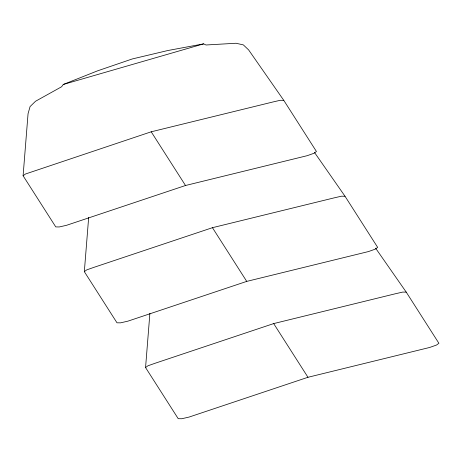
<?xml version="1.0" encoding="UTF-8"?>
<svg xmlns="http://www.w3.org/2000/svg" width="462" height="462" viewBox="0 0 462 462"><rect width="100%" height="100%" fill="white"/><g stroke="black" fill="none" stroke-linecap="round" stroke-linejoin="round"><path stroke-width="0.69" d="M23.1 175.762L28.055 113.727L30.065 106.589L35.516 101.265L61.631 86.752L63.259 84.471L97.551 70.848L132.242 58.963L167.735 50.549L203.627 43.867L206.012 44.987L236.036 43.255L243.353 44.889L248.631 49.919L283.778 100.352L316.435 151.496L314.079 153.245L307.23 155.671L185.505 185.499L66.597 225.283L59.269 226.958L55.758 226.906L23.1 175.762L25.462 174.007L151.213 131.803L272.938 101.975L280.267 100.294L283.778 100.352M314.356 152.264L345.01 196.246L377.668 247.389L375.311 249.139L368.457 251.565L246.737 281.393L127.83 321.177L120.501 322.851L116.99 322.799L84.332 271.656L88.664 217.463M375.589 248.158L406.242 292.134L438.9 343.278L436.538 345.033L429.689 347.459L307.969 377.287L189.062 417.071L181.733 418.745L178.222 418.688L145.565 367.55L149.89 313.357M84.332 271.656L86.689 269.9L93.543 267.475L212.445 227.691L334.17 197.863L341.499 196.188L345.01 196.246M145.565 367.55L147.921 365.794L154.77 363.369L273.677 323.585L395.403 293.757L402.731 292.082L406.242 292.134M63.259 84.471L203.627 43.867M151.213 131.803L185.505 185.499M212.445 227.691L246.737 281.393M273.677 323.585L307.969 377.287"/></g></svg>
